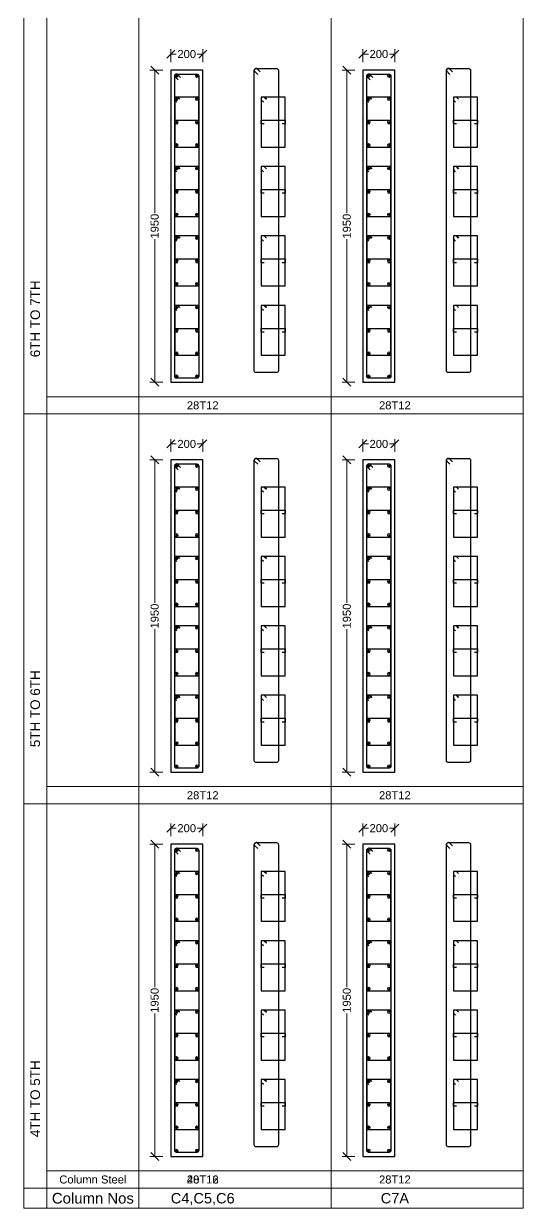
# Model space of a CAD drawing. Header units: inches. Extents: x 332 to 524, y 371 to 463.
# Drawn here: x 413.07 to 416.19, y 403.16 to 410.55 of the extents above; entities that cross this region are included whole.
import ezdxf
from ezdxf.enums import TextEntityAlignment as Align

# ---------------------------------------------------------------- set-up
doc = ezdxf.new("R2010")
doc.units = ezdxf.units.IN
doc.header["$MEASUREMENT"] = 0
for name, color, linetype, lineweight in [('12', 7, 'Continuous', 13), ('Column', 1, 'Continuous', 30), ('S-SHEET', 8, 'Continuous', 0)]:
    doc.layers.add(name, color=color, linetype=linetype, lineweight=lineweight)
for name, color, linetype in [('Bar', 7, 'Continuous'), ('Cover', 25, 'Continuous'), ('Dim', 7, 'Continuous'), ('Links', 4, 'Continuous'), ('Text', 7, 'Continuous')]:
    doc.layers.add(name, color=color, linetype=linetype)
doc.styles.add('Rcad', font='arial.ttf')

# ---------------------------------------------------------------- blocks, each defined once
blk = doc.blocks.new('_Oblique')
at = {"color": 0, "linetype": 'ByBlock', "lineweight": -2}
blk.add_line((-0.5, -0.5), (0.5, 0.5), dxfattribs=at)
blk = doc.blocks.new('12')
at = {"layer": '12'}
for p, q in [((-0.5, 0), (-0.13, 0)), ((0, 0.5), (0, 0.13)), ((0.13, 0), (0.5, 0)), ((0, -0.13), (0, -0.5))]:
    blk.add_line(p, q, dxfattribs=at)
for radius in [0.5, 0.13]:
    blk.add_circle((0, 0), radius, dxfattribs=at)

msp = doc.modelspace()

# ---------------------------------------------------------------- linework, layer by layer
at = {"layer": 'Column', "elevation": 2510.4241}
for points in [[(413.9919, 408.3145), (414.1919, 408.3145), (414.1919, 410.2645), (413.9919, 410.2645)], [(415.1919, 408.3145), (415.3919, 408.3145), (415.3919, 410.2645), (415.1919, 410.2645)], [(413.9919, 405.8792), (414.1919, 405.8792), (414.1919, 407.8292), (413.9919, 407.8292)], [(415.1919, 405.8792), (415.3919, 405.8792), (415.3919, 407.8292), (415.1919, 407.8292)], [(413.9919, 403.479), (414.1919, 403.479), (414.1919, 405.429), (413.9919, 405.429)], [(415.1919, 403.479), (415.3919, 403.479), (415.3919, 405.429), (415.1919, 405.429)]]:
    msp.add_lwpolyline(points, close=True, dxfattribs=at)
at = {"layer": 'Cover', "elevation": 2510.4241}
for points in [[(414.0286, 410.2395), (414.1552, 410.2395, -0.414214), (414.1669, 410.2278), (414.1669, 408.3512, -0.414214), (414.1552, 408.3395), (414.0286, 408.3395, -0.414214), (414.0169, 408.3512), (414.0169, 410.2278, -0.414214), (414.0286, 410.2395), (414.0327, 410.2395), (414.0538, 410.2186), (414.0327, 410.2395), (414.0286, 410.2395, 0.414214), (414.0169, 410.2278), (414.0169, 410.2237), (414.0379, 410.2027)], [(414.5258, 410.2746), (414.6524, 410.2746, -0.414214), (414.6641, 410.2629), (414.6641, 408.3863, -0.414214), (414.6524, 408.3746), (414.5258, 408.3746, -0.414214), (414.5141, 408.3863), (414.5141, 410.2629, -0.414214), (414.5258, 410.2746), (414.5299, 410.2746), (414.551, 410.2537), (414.5299, 410.2746), (414.5258, 410.2746, 0.414214), (414.5141, 410.2629), (414.5141, 410.2588), (414.5351, 410.2378)], [(415.2286, 410.2395), (415.3552, 410.2395, -0.414214), (415.3669, 410.2278), (415.3669, 408.3512, -0.414214), (415.3552, 408.3395), (415.2286, 408.3395, -0.414214), (415.2169, 408.3512), (415.2169, 410.2278, -0.414214), (415.2286, 410.2395), (415.2327, 410.2395), (415.2538, 410.2186), (415.2327, 410.2395), (415.2286, 410.2395, 0.414214), (415.2169, 410.2278), (415.2169, 410.2237), (415.2379, 410.2027)], [(415.7258, 410.2746), (415.8524, 410.2746, -0.414214), (415.8641, 410.2629), (415.8641, 408.3863, -0.414214), (415.8524, 408.3746), (415.7258, 408.3746, -0.414214), (415.7141, 408.3863), (415.7141, 410.2629, -0.414214), (415.7258, 410.2746), (415.7299, 410.2746), (415.751, 410.2537), (415.7299, 410.2746), (415.7258, 410.2746, 0.414214), (415.7141, 410.2629), (415.7141, 410.2588), (415.7351, 410.2378)], [(414.0286, 407.8042), (414.1552, 407.8042, -0.414214), (414.1669, 407.7925), (414.1669, 405.9159, -0.414214), (414.1552, 405.9042), (414.0286, 405.9042, -0.414214), (414.0169, 405.9159), (414.0169, 407.7925, -0.414214), (414.0286, 407.8042), (414.0327, 407.8042), (414.0538, 407.7832), (414.0327, 407.8042), (414.0286, 407.8042, 0.414214), (414.0169, 407.7925), (414.0169, 407.7883), (414.0379, 407.7674)], [(414.5258, 407.8393), (414.6524, 407.8393, -0.414214), (414.6641, 407.8276), (414.6641, 405.951, -0.414214), (414.6524, 405.9393), (414.5258, 405.9393, -0.414214), (414.5141, 405.951), (414.5141, 407.8276, -0.414214), (414.5258, 407.8393), (414.5299, 407.8393), (414.551, 407.8183), (414.5299, 407.8393), (414.5258, 407.8393, 0.414214), (414.5141, 407.8276), (414.5141, 407.8234), (414.5351, 407.8025)], [(415.2286, 407.8042), (415.3552, 407.8042, -0.414214), (415.3669, 407.7925), (415.3669, 405.9159, -0.414214), (415.3552, 405.9042), (415.2286, 405.9042, -0.414214), (415.2169, 405.9159), (415.2169, 407.7925, -0.414214), (415.2286, 407.8042), (415.2327, 407.8042), (415.2538, 407.7832), (415.2327, 407.8042), (415.2286, 407.8042, 0.414214), (415.2169, 407.7925), (415.2169, 407.7883), (415.2379, 407.7674)], [(415.7258, 407.8393), (415.8524, 407.8393, -0.414214), (415.8641, 407.8276), (415.8641, 405.951, -0.414214), (415.8524, 405.9393), (415.7258, 405.9393, -0.414214), (415.7141, 405.951), (415.7141, 407.8276, -0.414214), (415.7258, 407.8393), (415.7299, 407.8393), (415.751, 407.8183), (415.7299, 407.8393), (415.7258, 407.8393, 0.414214), (415.7141, 407.8276), (415.7141, 407.8234), (415.7351, 407.8025)], [(414.0286, 405.404), (414.1552, 405.404, -0.414214), (414.1669, 405.3923), (414.1669, 403.5157, -0.414214), (414.1552, 403.504), (414.0286, 403.504, -0.414214), (414.0169, 403.5157), (414.0169, 405.3923, -0.414214), (414.0286, 405.404), (414.0327, 405.404), (414.0538, 405.3831), (414.0327, 405.404), (414.0286, 405.404, 0.414214), (414.0169, 405.3923), (414.0169, 405.3882), (414.0379, 405.3673)], [(414.5258, 405.4391), (414.6524, 405.4391, -0.414214), (414.6641, 405.4274), (414.6641, 403.5508, -0.414214), (414.6524, 403.5391), (414.5258, 403.5391, -0.414214), (414.5141, 403.5508), (414.5141, 405.4274, -0.414214), (414.5258, 405.4391), (414.5299, 405.4391), (414.551, 405.4182), (414.5299, 405.4391), (414.5258, 405.4391, 0.414214), (414.5141, 405.4274), (414.5141, 405.4233), (414.5351, 405.4024)], [(415.2286, 405.404), (415.3552, 405.404, -0.414214), (415.3669, 405.3923), (415.3669, 403.5157, -0.414214), (415.3552, 403.504), (415.2286, 403.504, -0.414214), (415.2169, 403.5157), (415.2169, 405.3923, -0.414214), (415.2286, 405.404), (415.2327, 405.404), (415.2538, 405.3831), (415.2327, 405.404), (415.2286, 405.404, 0.414214), (415.2169, 405.3923), (415.2169, 405.3882), (415.2379, 405.3673)], [(415.7258, 405.4391), (415.8524, 405.4391, -0.414214), (415.8641, 405.4274), (415.8641, 403.5508, -0.414214), (415.8524, 403.5391), (415.7258, 403.5391, -0.414214), (415.7141, 403.5508), (415.7141, 405.4274, -0.414214), (415.7258, 405.4391), (415.7299, 405.4391), (415.751, 405.4182), (415.7299, 405.4391), (415.7258, 405.4391, 0.414214), (415.7141, 405.4274), (415.7141, 405.4233), (415.7351, 405.4024)]]:
    msp.add_lwpolyline(points, format="xyb", dxfattribs=at)
at = {"layer": 'Dim', "lineweight": 13}
for p, q in [((413.9919, 410.3145, 2510.4241), (413.9919, 410.3945, 2510.4241)), ((413.9919, 410.3645, 2510.4241), (414.0264, 410.3645, 2510.4241)), ((414.1919, 410.3645, 2510.4241), (414.1574, 410.3645, 2510.4241)), ((414.1919, 410.3145, 2510.4241), (414.1919, 410.3945, 2510.4241)), ((415.1919, 410.3145, 2510.4241), (415.1919, 410.3945, 2510.4241)), ((415.1919, 410.3645, 2510.4241), (415.2264, 410.3645, 2510.4241)), ((415.3919, 410.3645, 2510.4241), (415.3574, 410.3645, 2510.4241)), ((415.3919, 410.3145, 2510.4241), (415.3919, 410.3945, 2510.4241)), ((413.9419, 410.2645, 2510.4241), (413.8619, 410.2645, 2510.4241)), ((413.8919, 410.2645, 2510.4241), (413.8919, 409.3717, 2510.4241)), ((415.1419, 410.2645, 2510.4241), (415.0619, 410.2645, 2510.4241)), ((415.0919, 410.2645, 2510.4241), (415.0919, 409.3717, 2510.4241)), ((413.8919, 408.3145, 2510.4241), (413.8919, 409.2074, 2510.4241)), ((415.0919, 408.3145, 2510.4241), (415.0919, 409.2074, 2510.4241)), ((413.9419, 408.3145, 2510.4241), (413.8619, 408.3145, 2510.4241)), ((415.1419, 408.3145, 2510.4241), (415.0619, 408.3145, 2510.4241)), ((413.9919, 407.8792, 2510.4241), (413.9919, 407.9592, 2510.4241)), ((413.9919, 407.9292, 2510.4241), (414.0264, 407.9292, 2510.4241)), ((414.1919, 407.9292, 2510.4241), (414.1574, 407.9292, 2510.4241)), ((414.1919, 407.8792, 2510.4241), (414.1919, 407.9592, 2510.4241)), ((415.1919, 407.8792, 2510.4241), (415.1919, 407.9592, 2510.4241)), ((415.1919, 407.9292, 2510.4241), (415.2264, 407.9292, 2510.4241)), ((415.3919, 407.9292, 2510.4241), (415.3574, 407.9292, 2510.4241)), ((415.3919, 407.8792, 2510.4241), (415.3919, 407.9592, 2510.4241)), ((413.9419, 407.8292, 2510.4241), (413.8619, 407.8292, 2510.4241)), ((413.8919, 407.8292, 2510.4241), (413.8919, 406.9363, 2510.4241)), ((415.1419, 407.8292, 2510.4241), (415.0619, 407.8292, 2510.4241)), ((415.0919, 407.8292, 2510.4241), (415.0919, 406.9363, 2510.4241)), ((413.8919, 405.8792, 2510.4241), (413.8919, 406.7721, 2510.4241)), ((415.0919, 405.8792, 2510.4241), (415.0919, 406.7721, 2510.4241)), ((413.9419, 405.8792, 2510.4241), (413.8619, 405.8792, 2510.4241)), ((415.1419, 405.8792, 2510.4241), (415.0619, 405.8792, 2510.4241)), ((413.9919, 405.479, 2510.4241), (413.9919, 405.559, 2510.4241)), ((414.1919, 405.479, 2510.4241), (414.1919, 405.559, 2510.4241)), ((415.1919, 405.479, 2510.4241), (415.1919, 405.559, 2510.4241)), ((415.3919, 405.479, 2510.4241), (415.3919, 405.559, 2510.4241)), ((413.9919, 405.529, 2510.4241), (414.0264, 405.529, 2510.4241)), ((414.1919, 405.529, 2510.4241), (414.1574, 405.529, 2510.4241)), ((415.1919, 405.529, 2510.4241), (415.2264, 405.529, 2510.4241)), ((415.3919, 405.529, 2510.4241), (415.3574, 405.529, 2510.4241)), ((413.9419, 405.429, 2510.4241), (413.8619, 405.429, 2510.4241)), ((413.8919, 405.429, 2510.4241), (413.8919, 404.5362, 2510.4241)), ((415.1419, 405.429, 2510.4241), (415.0619, 405.429, 2510.4241)), ((415.0919, 405.429, 2510.4241), (415.0919, 404.5362, 2510.4241)), ((413.8919, 403.479, 2510.4241), (413.8919, 404.3719, 2510.4241)), ((415.0919, 403.479, 2510.4241), (415.0919, 404.3719, 2510.4241)), ((413.9419, 403.479, 2510.4241), (413.8619, 403.479, 2510.4241)), ((415.1419, 403.479, 2510.4241), (415.0619, 403.479, 2510.4241))]:
    msp.add_line(p, q, dxfattribs=at)
at = {"layer": 'Links', "elevation": 2510.4241}
for points in [[(414.0302, 410.0632), (414.0169, 410.0764), (414.0169, 409.7831), (414.1669, 409.7831), (414.1669, 410.0951), (414.0356, 410.0951), (414.0489, 410.0819), (414.0356, 410.0951), (414.0169, 410.0951), (414.0169, 410.0764)], [(414.5705, 410.0632), (414.5572, 410.0764), (414.5572, 409.7831), (414.7072, 409.7831), (414.7072, 410.0951), (414.5759, 410.0951), (414.5892, 410.0819), (414.5759, 410.0951), (414.5572, 410.0951), (414.5572, 410.0764)], [(415.2302, 410.0632), (415.2169, 410.0764), (415.2169, 409.7831), (415.3669, 409.7831), (415.3669, 410.0951), (415.2356, 410.0951), (415.2489, 410.0819), (415.2356, 410.0951), (415.2169, 410.0951), (415.2169, 410.0764)], [(415.7705, 410.0632), (415.7572, 410.0764), (415.7572, 409.7831), (415.9072, 409.7831), (415.9072, 410.0951), (415.7759, 410.0951), (415.7892, 410.0819), (415.7759, 410.0951), (415.7572, 410.0951), (415.7572, 410.0764)], [(414.0302, 409.6298), (414.0169, 409.643), (414.0169, 409.3497), (414.1669, 409.3497), (414.1669, 409.6617), (414.0356, 409.6617), (414.0489, 409.6485), (414.0356, 409.6617), (414.0169, 409.6617), (414.0169, 409.643)], [(414.5705, 409.6298), (414.5572, 409.643), (414.5572, 409.3497), (414.7072, 409.3497), (414.7072, 409.6617), (414.5759, 409.6617), (414.5892, 409.6485), (414.5759, 409.6617), (414.5572, 409.6617), (414.5572, 409.643)], [(415.2302, 409.6298), (415.2169, 409.643), (415.2169, 409.3497), (415.3669, 409.3497), (415.3669, 409.6617), (415.2356, 409.6617), (415.2489, 409.6485), (415.2356, 409.6617), (415.2169, 409.6617), (415.2169, 409.643)], [(415.7705, 409.6298), (415.7572, 409.643), (415.7572, 409.3497), (415.9072, 409.3497), (415.9072, 409.6617), (415.7759, 409.6617), (415.7892, 409.6485), (415.7759, 409.6617), (415.7572, 409.6617), (415.7572, 409.643)], [(414.0302, 409.1964), (414.0169, 409.2096), (414.0169, 408.9164), (414.1669, 408.9164), (414.1669, 409.2283), (414.0356, 409.2283), (414.0489, 409.2151), (414.0356, 409.2283), (414.0169, 409.2283), (414.0169, 409.2096)], [(414.5705, 409.1964), (414.5572, 409.2096), (414.5572, 408.9164), (414.7072, 408.9164), (414.7072, 409.2283), (414.5759, 409.2283), (414.5892, 409.2151), (414.5759, 409.2283), (414.5572, 409.2283), (414.5572, 409.2096)], [(415.2302, 409.1964), (415.2169, 409.2096), (415.2169, 408.9164), (415.3669, 408.9164), (415.3669, 409.2283), (415.2356, 409.2283), (415.2489, 409.2151), (415.2356, 409.2283), (415.2169, 409.2283), (415.2169, 409.2096)], [(415.7705, 409.1964), (415.7572, 409.2096), (415.7572, 408.9164), (415.9072, 408.9164), (415.9072, 409.2283), (415.7759, 409.2283), (415.7892, 409.2151), (415.7759, 409.2283), (415.7572, 409.2283), (415.7572, 409.2096)], [(414.0302, 408.763), (414.0169, 408.7762), (414.0169, 408.483), (414.1669, 408.483), (414.1669, 408.7949), (414.0356, 408.7949), (414.0489, 408.7817), (414.0356, 408.7949), (414.0169, 408.7949), (414.0169, 408.7762)], [(414.5705, 408.763), (414.5572, 408.7762), (414.5572, 408.483), (414.7072, 408.483), (414.7072, 408.7949), (414.5759, 408.7949), (414.5892, 408.7817), (414.5759, 408.7949), (414.5572, 408.7949), (414.5572, 408.7762)], [(415.2302, 408.763), (415.2169, 408.7762), (415.2169, 408.483), (415.3669, 408.483), (415.3669, 408.7949), (415.2356, 408.7949), (415.2489, 408.7817), (415.2356, 408.7949), (415.2169, 408.7949), (415.2169, 408.7762)], [(415.7705, 408.763), (415.7572, 408.7762), (415.7572, 408.483), (415.9072, 408.483), (415.9072, 408.7949), (415.7759, 408.7949), (415.7892, 408.7817), (415.7759, 408.7949), (415.7572, 408.7949), (415.7572, 408.7762)], [(414.0302, 407.6278), (414.0169, 407.641), (414.0169, 407.3478), (414.1669, 407.3478), (414.1669, 407.6597), (414.0356, 407.6597), (414.0489, 407.6465), (414.0356, 407.6597), (414.0169, 407.6597), (414.0169, 407.641)], [(414.5705, 407.6278), (414.5572, 407.641), (414.5572, 407.3478), (414.7072, 407.3478), (414.7072, 407.6597), (414.5759, 407.6597), (414.5892, 407.6465), (414.5759, 407.6597), (414.5572, 407.6597), (414.5572, 407.641)], [(415.2302, 407.6278), (415.2169, 407.641), (415.2169, 407.3478), (415.3669, 407.3478), (415.3669, 407.6597), (415.2356, 407.6597), (415.2489, 407.6465), (415.2356, 407.6597), (415.2169, 407.6597), (415.2169, 407.641)], [(415.7705, 407.6278), (415.7572, 407.641), (415.7572, 407.3478), (415.9072, 407.3478), (415.9072, 407.6597), (415.7759, 407.6597), (415.7892, 407.6465), (415.7759, 407.6597), (415.7572, 407.6597), (415.7572, 407.641)], [(414.0302, 407.1944), (414.0169, 407.2076), (414.0169, 406.9144), (414.1669, 406.9144), (414.1669, 407.2263), (414.0356, 407.2263), (414.0489, 407.2131), (414.0356, 407.2263), (414.0169, 407.2263), (414.0169, 407.2076)], [(414.5705, 407.1944), (414.5572, 407.2076), (414.5572, 406.9144), (414.7072, 406.9144), (414.7072, 407.2263), (414.5759, 407.2263), (414.5892, 407.2131), (414.5759, 407.2263), (414.5572, 407.2263), (414.5572, 407.2076)], [(415.2302, 407.1944), (415.2169, 407.2076), (415.2169, 406.9144), (415.3669, 406.9144), (415.3669, 407.2263), (415.2356, 407.2263), (415.2489, 407.2131), (415.2356, 407.2263), (415.2169, 407.2263), (415.2169, 407.2076)], [(415.7705, 407.1944), (415.7572, 407.2076), (415.7572, 406.9144), (415.9072, 406.9144), (415.9072, 407.2263), (415.7759, 407.2263), (415.7892, 407.2131), (415.7759, 407.2263), (415.7572, 407.2263), (415.7572, 407.2076)], [(414.0302, 406.761), (414.0169, 406.7742), (414.0169, 406.481), (414.1669, 406.481), (414.1669, 406.7929), (414.0356, 406.7929), (414.0489, 406.7797), (414.0356, 406.7929), (414.0169, 406.7929), (414.0169, 406.7742)], [(414.5705, 406.761), (414.5572, 406.7742), (414.5572, 406.481), (414.7072, 406.481), (414.7072, 406.7929), (414.5759, 406.7929), (414.5892, 406.7797), (414.5759, 406.7929), (414.5572, 406.7929), (414.5572, 406.7742)], [(415.2302, 406.761), (415.2169, 406.7742), (415.2169, 406.481), (415.3669, 406.481), (415.3669, 406.7929), (415.2356, 406.7929), (415.2489, 406.7797), (415.2356, 406.7929), (415.2169, 406.7929), (415.2169, 406.7742)], [(415.7705, 406.761), (415.7572, 406.7742), (415.7572, 406.481), (415.9072, 406.481), (415.9072, 406.7929), (415.7759, 406.7929), (415.7892, 406.7797), (415.7759, 406.7929), (415.7572, 406.7929), (415.7572, 406.7742)], [(414.0302, 406.3276), (414.0169, 406.3408), (414.0169, 406.0476), (414.1669, 406.0476), (414.1669, 406.3596), (414.0356, 406.3596), (414.0489, 406.3464), (414.0356, 406.3596), (414.0169, 406.3596), (414.0169, 406.3408)], [(414.5705, 406.3276), (414.5572, 406.3408), (414.5572, 406.0476), (414.7072, 406.0476), (414.7072, 406.3596), (414.5759, 406.3596), (414.5892, 406.3464), (414.5759, 406.3596), (414.5572, 406.3596), (414.5572, 406.3408)], [(415.2302, 406.3276), (415.2169, 406.3408), (415.2169, 406.0476), (415.3669, 406.0476), (415.3669, 406.3596), (415.2356, 406.3596), (415.2489, 406.3464), (415.2356, 406.3596), (415.2169, 406.3596), (415.2169, 406.3408)], [(415.7705, 406.3276), (415.7572, 406.3408), (415.7572, 406.0476), (415.9072, 406.0476), (415.9072, 406.3596), (415.7759, 406.3596), (415.7892, 406.3464), (415.7759, 406.3596), (415.7572, 406.3596), (415.7572, 406.3408)], [(414.0302, 405.2277), (414.0169, 405.2409), (414.0169, 404.9476), (414.1669, 404.9476), (414.1669, 405.2596), (414.0356, 405.2596), (414.0489, 405.2464), (414.0356, 405.2596), (414.0169, 405.2596), (414.0169, 405.2409)], [(414.5705, 405.2277), (414.5572, 405.2409), (414.5572, 404.9476), (414.7072, 404.9476), (414.7072, 405.2596), (414.5759, 405.2596), (414.5892, 405.2464), (414.5759, 405.2596), (414.5572, 405.2596), (414.5572, 405.2409)], [(415.2302, 405.2277), (415.2169, 405.2409), (415.2169, 404.9476), (415.3669, 404.9476), (415.3669, 405.2596), (415.2356, 405.2596), (415.2489, 405.2464), (415.2356, 405.2596), (415.2169, 405.2596), (415.2169, 405.2409)], [(415.7705, 405.2277), (415.7572, 405.2409), (415.7572, 404.9476), (415.9072, 404.9476), (415.9072, 405.2596), (415.7759, 405.2596), (415.7892, 405.2464), (415.7759, 405.2596), (415.7572, 405.2596), (415.7572, 405.2409)], [(414.0302, 404.7943), (414.0169, 404.8075), (414.0169, 404.5142), (414.1669, 404.5142), (414.1669, 404.8262), (414.0356, 404.8262), (414.0489, 404.813), (414.0356, 404.8262), (414.0169, 404.8262), (414.0169, 404.8075)], [(414.5705, 404.7943), (414.5572, 404.8075), (414.5572, 404.5142), (414.7072, 404.5142), (414.7072, 404.8262), (414.5759, 404.8262), (414.5892, 404.813), (414.5759, 404.8262), (414.5572, 404.8262), (414.5572, 404.8075)], [(415.2302, 404.7943), (415.2169, 404.8075), (415.2169, 404.5142), (415.3669, 404.5142), (415.3669, 404.8262), (415.2356, 404.8262), (415.2489, 404.813), (415.2356, 404.8262), (415.2169, 404.8262), (415.2169, 404.8075)], [(415.7705, 404.7943), (415.7572, 404.8075), (415.7572, 404.5142), (415.9072, 404.5142), (415.9072, 404.8262), (415.7759, 404.8262), (415.7892, 404.813), (415.7759, 404.8262), (415.7572, 404.8262), (415.7572, 404.8075)], [(414.0302, 404.3609), (414.0169, 404.3741), (414.0169, 404.0809), (414.1669, 404.0809), (414.1669, 404.3928), (414.0356, 404.3928), (414.0489, 404.3796), (414.0356, 404.3928), (414.0169, 404.3928), (414.0169, 404.3741)], [(414.5705, 404.3609), (414.5572, 404.3741), (414.5572, 404.0809), (414.7072, 404.0809), (414.7072, 404.3928), (414.5759, 404.3928), (414.5892, 404.3796), (414.5759, 404.3928), (414.5572, 404.3928), (414.5572, 404.3741)], [(415.2302, 404.3609), (415.2169, 404.3741), (415.2169, 404.0809), (415.3669, 404.0809), (415.3669, 404.3928), (415.2356, 404.3928), (415.2489, 404.3796), (415.2356, 404.3928), (415.2169, 404.3928), (415.2169, 404.3741)], [(415.7705, 404.3609), (415.7572, 404.3741), (415.7572, 404.0809), (415.9072, 404.0809), (415.9072, 404.3928), (415.7759, 404.3928), (415.7892, 404.3796), (415.7759, 404.3928), (415.7572, 404.3928), (415.7572, 404.3741)], [(414.0302, 403.9275), (414.0169, 403.9407), (414.0169, 403.6475), (414.1669, 403.6475), (414.1669, 403.9594), (414.0356, 403.9594), (414.0489, 403.9462), (414.0356, 403.9594), (414.0169, 403.9594), (414.0169, 403.9407)], [(414.5705, 403.9275), (414.5572, 403.9407), (414.5572, 403.6475), (414.7072, 403.6475), (414.7072, 403.9594), (414.5759, 403.9594), (414.5892, 403.9462), (414.5759, 403.9594), (414.5572, 403.9594), (414.5572, 403.9407)], [(415.2302, 403.9275), (415.2169, 403.9407), (415.2169, 403.6475), (415.3669, 403.6475), (415.3669, 403.9594), (415.2356, 403.9594), (415.2489, 403.9462), (415.2356, 403.9594), (415.2169, 403.9594), (415.2169, 403.9407)], [(415.7705, 403.9275), (415.7572, 403.9407), (415.7572, 403.6475), (415.9072, 403.6475), (415.9072, 403.9594), (415.7759, 403.9594), (415.7892, 403.9462), (415.7759, 403.9594), (415.7572, 403.9594), (415.7572, 403.9407)]]:
    msp.add_lwpolyline(points, dxfattribs=at)
at = {"layer": 'Links', "color": 6, "elevation": 2510.4241}
for points in [[(414.0356, 409.9281), (414.0169, 409.9281), (414.0169, 409.9515), (414.1669, 409.9515), (414.1669, 409.9515), (414.1669, 409.9281), (414.1482, 409.9281)], [(414.5759, 409.9281), (414.5572, 409.9281), (414.5572, 409.9515), (414.7072, 409.9515), (414.7072, 409.9515), (414.7072, 409.9281), (414.6885, 409.9281)], [(415.2356, 409.9281), (415.2169, 409.9281), (415.2169, 409.9515), (415.3669, 409.9515), (415.3669, 409.9515), (415.3669, 409.9281), (415.3482, 409.9281)], [(415.7759, 409.9281), (415.7572, 409.9281), (415.7572, 409.9515), (415.9072, 409.9515), (415.9072, 409.9515), (415.9072, 409.9281), (415.8885, 409.9281)], [(414.0356, 409.4947), (414.0169, 409.4947), (414.0169, 409.5181), (414.1669, 409.5181), (414.1669, 409.5181), (414.1669, 409.4947), (414.1482, 409.4947)], [(414.5759, 409.4947), (414.5572, 409.4947), (414.5572, 409.5181), (414.7072, 409.5181), (414.7072, 409.5181), (414.7072, 409.4947), (414.6885, 409.4947)], [(415.2356, 409.4947), (415.2169, 409.4947), (415.2169, 409.5181), (415.3669, 409.5181), (415.3669, 409.5181), (415.3669, 409.4947), (415.3482, 409.4947)], [(415.7759, 409.4947), (415.7572, 409.4947), (415.7572, 409.5181), (415.9072, 409.5181), (415.9072, 409.5181), (415.9072, 409.4947), (415.8885, 409.4947)], [(414.0356, 409.0613), (414.0169, 409.0613), (414.0169, 409.0847), (414.1669, 409.0847), (414.1669, 409.0847), (414.1669, 409.0613), (414.1482, 409.0613)], [(414.5759, 409.0613), (414.5572, 409.0613), (414.5572, 409.0847), (414.7072, 409.0847), (414.7072, 409.0847), (414.7072, 409.0613), (414.6885, 409.0613)], [(415.2356, 409.0613), (415.2169, 409.0613), (415.2169, 409.0847), (415.3669, 409.0847), (415.3669, 409.0847), (415.3669, 409.0613), (415.3482, 409.0613)], [(415.7759, 409.0613), (415.7572, 409.0613), (415.7572, 409.0847), (415.9072, 409.0847), (415.9072, 409.0847), (415.9072, 409.0613), (415.8885, 409.0613)], [(414.0356, 408.6279), (414.0169, 408.6279), (414.0169, 408.6513), (414.1669, 408.6513), (414.1669, 408.6513), (414.1669, 408.6279), (414.1482, 408.6279)], [(414.5759, 408.6279), (414.5572, 408.6279), (414.5572, 408.6513), (414.7072, 408.6513), (414.7072, 408.6513), (414.7072, 408.6279), (414.6885, 408.6279)], [(415.2356, 408.6279), (415.2169, 408.6279), (415.2169, 408.6513), (415.3669, 408.6513), (415.3669, 408.6513), (415.3669, 408.6279), (415.3482, 408.6279)], [(415.7759, 408.6279), (415.7572, 408.6279), (415.7572, 408.6513), (415.9072, 408.6513), (415.9072, 408.6513), (415.9072, 408.6279), (415.8885, 408.6279)], [(414.0356, 407.4927), (414.0169, 407.4927), (414.0169, 407.5161), (414.1669, 407.5161), (414.1669, 407.5161), (414.1669, 407.4927), (414.1482, 407.4927)], [(414.5759, 407.4927), (414.5572, 407.4927), (414.5572, 407.5161), (414.7072, 407.5161), (414.7072, 407.5161), (414.7072, 407.4927), (414.6885, 407.4927)], [(415.2356, 407.4927), (415.2169, 407.4927), (415.2169, 407.5161), (415.3669, 407.5161), (415.3669, 407.5161), (415.3669, 407.4927), (415.3482, 407.4927)], [(415.7759, 407.4927), (415.7572, 407.4927), (415.7572, 407.5161), (415.9072, 407.5161), (415.9072, 407.5161), (415.9072, 407.4927), (415.8885, 407.4927)], [(414.0356, 407.0593), (414.0169, 407.0593), (414.0169, 407.0827), (414.1669, 407.0827), (414.1669, 407.0827), (414.1669, 407.0593), (414.1482, 407.0593)], [(414.5759, 407.0593), (414.5572, 407.0593), (414.5572, 407.0827), (414.7072, 407.0827), (414.7072, 407.0827), (414.7072, 407.0593), (414.6885, 407.0593)], [(415.2356, 407.0593), (415.2169, 407.0593), (415.2169, 407.0827), (415.3669, 407.0827), (415.3669, 407.0827), (415.3669, 407.0593), (415.3482, 407.0593)], [(415.7759, 407.0593), (415.7572, 407.0593), (415.7572, 407.0827), (415.9072, 407.0827), (415.9072, 407.0827), (415.9072, 407.0593), (415.8885, 407.0593)], [(414.0356, 406.6259), (414.0169, 406.6259), (414.0169, 406.6493), (414.1669, 406.6493), (414.1669, 406.6493), (414.1669, 406.6259), (414.1482, 406.6259)], [(414.5759, 406.6259), (414.5572, 406.6259), (414.5572, 406.6493), (414.7072, 406.6493), (414.7072, 406.6493), (414.7072, 406.6259), (414.6885, 406.6259)], [(415.2356, 406.6259), (415.2169, 406.6259), (415.2169, 406.6493), (415.3669, 406.6493), (415.3669, 406.6493), (415.3669, 406.6259), (415.3482, 406.6259)], [(415.7759, 406.6259), (415.7572, 406.6259), (415.7572, 406.6493), (415.9072, 406.6493), (415.9072, 406.6493), (415.9072, 406.6259), (415.8885, 406.6259)], [(414.0356, 406.1925), (414.0169, 406.1925), (414.0169, 406.2159), (414.1669, 406.2159), (414.1669, 406.2159), (414.1669, 406.1925), (414.1482, 406.1925)], [(414.5759, 406.1925), (414.5572, 406.1925), (414.5572, 406.2159), (414.7072, 406.2159), (414.7072, 406.2159), (414.7072, 406.1925), (414.6885, 406.1925)], [(415.2356, 406.1925), (415.2169, 406.1925), (415.2169, 406.2159), (415.3669, 406.2159), (415.3669, 406.2159), (415.3669, 406.1925), (415.3482, 406.1925)], [(415.7759, 406.1925), (415.7572, 406.1925), (415.7572, 406.2159), (415.9072, 406.2159), (415.9072, 406.2159), (415.9072, 406.1925), (415.8885, 406.1925)], [(414.0356, 405.0926), (414.0169, 405.0926), (414.0169, 405.116), (414.1669, 405.116), (414.1669, 405.116), (414.1669, 405.0926), (414.1482, 405.0926)], [(414.5759, 405.0926), (414.5572, 405.0926), (414.5572, 405.116), (414.7072, 405.116), (414.7072, 405.116), (414.7072, 405.0926), (414.6885, 405.0926)], [(415.2356, 405.0926), (415.2169, 405.0926), (415.2169, 405.116), (415.3669, 405.116), (415.3669, 405.116), (415.3669, 405.0926), (415.3482, 405.0926)], [(415.7759, 405.0926), (415.7572, 405.0926), (415.7572, 405.116), (415.9072, 405.116), (415.9072, 405.116), (415.9072, 405.0926), (415.8885, 405.0926)], [(414.0356, 404.6592), (414.0169, 404.6592), (414.0169, 404.6826), (414.1669, 404.6826), (414.1669, 404.6826), (414.1669, 404.6592), (414.1482, 404.6592)], [(414.5759, 404.6592), (414.5572, 404.6592), (414.5572, 404.6826), (414.7072, 404.6826), (414.7072, 404.6826), (414.7072, 404.6592), (414.6885, 404.6592)], [(415.2356, 404.6592), (415.2169, 404.6592), (415.2169, 404.6826), (415.3669, 404.6826), (415.3669, 404.6826), (415.3669, 404.6592), (415.3482, 404.6592)], [(415.7759, 404.6592), (415.7572, 404.6592), (415.7572, 404.6826), (415.9072, 404.6826), (415.9072, 404.6826), (415.9072, 404.6592), (415.8885, 404.6592)], [(414.0356, 404.2258), (414.0169, 404.2258), (414.0169, 404.2492), (414.1669, 404.2492), (414.1669, 404.2492), (414.1669, 404.2258), (414.1482, 404.2258)], [(414.5759, 404.2258), (414.5572, 404.2258), (414.5572, 404.2492), (414.7072, 404.2492), (414.7072, 404.2492), (414.7072, 404.2258), (414.6885, 404.2258)], [(415.2356, 404.2258), (415.2169, 404.2258), (415.2169, 404.2492), (415.3669, 404.2492), (415.3669, 404.2492), (415.3669, 404.2258), (415.3482, 404.2258)], [(415.7759, 404.2258), (415.7572, 404.2258), (415.7572, 404.2492), (415.9072, 404.2492), (415.9072, 404.2492), (415.9072, 404.2258), (415.8885, 404.2258)], [(414.0356, 403.7924), (414.0169, 403.7924), (414.0169, 403.8158), (414.1669, 403.8158), (414.1669, 403.8158), (414.1669, 403.7924), (414.1482, 403.7924)], [(414.5759, 403.7924), (414.5572, 403.7924), (414.5572, 403.8158), (414.7072, 403.8158), (414.7072, 403.8158), (414.7072, 403.7924), (414.6885, 403.7924)], [(415.2356, 403.7924), (415.2169, 403.7924), (415.2169, 403.8158), (415.3669, 403.8158), (415.3669, 403.8158), (415.3669, 403.7924), (415.3482, 403.7924)], [(415.7759, 403.7924), (415.7572, 403.7924), (415.7572, 403.8158), (415.9072, 403.8158), (415.9072, 403.8158), (415.9072, 403.7924), (415.8885, 403.7924)]]:
    msp.add_lwpolyline(points, dxfattribs=at)
at = {"layer": 'S-SHEET'}
for p, q in [((413.0739, 415.48, 2510.4241), (413.0739, 403.155, 2510.4241)), ((413.2179, 403.155, 2510.4241), (413.2179, 415.48, 2510.4241)), ((413.7939, 403.155, 2510.4241), (413.7939, 415.48, 2510.4241)), ((414.9939, 403.155, 2510.4241), (414.9939, 415.48, 2510.4241)), ((414.9939, 403.155, 2510.4241), (414.9939, 415.48, 2510.4241)), ((416.1939, 403.155, 2510.4241), (416.1939, 415.48, 2510.4241)), ((413.2179, 408.2245, 2510.4241), (414.9939, 408.2245, 2510.4241)), ((414.9939, 408.2245, 2510.4241), (416.1939, 408.2245, 2510.4241)), ((414.9939, 408.2245, 2510.4241), (414.9939, 408.2245, 2510.4241)), ((413.0739, 408.1165, 2510.4241), (414.9939, 408.1165, 2510.4241)), ((413.0739, 408.1165, 2510.4241), (416.1939, 408.1165, 2510.4241)), ((414.9939, 408.1165, 2510.4241), (414.9939, 408.1165, 2510.4241)), ((414.9939, 408.1165, 2510.4241), (416.1939, 408.1165, 2510.4241)), ((413.7939, 403.155, 2510.4241), (413.7939, 407.08, 2510.4241)), ((413.2179, 405.7892, 2510.4241), (414.9939, 405.7892, 2510.4241)), ((414.9939, 405.7892, 2510.4241), (416.1939, 405.7892, 2510.4241)), ((414.9939, 405.7892, 2510.4241), (414.9939, 405.7892, 2510.4241)), ((413.0739, 405.6812, 2510.4241), (416.1939, 405.6812, 2510.4241)), ((413.7939, 403.389, 2510.4241), (413.2179, 403.389, 2510.4241)), ((413.2179, 403.389, 2510.4241), (414.9939, 403.389, 2510.4241)), ((413.7939, 403.389, 2510.4241), (414.9939, 403.389, 2510.4241)), ((414.9939, 403.389, 2510.4241), (414.9939, 403.389, 2510.4241)), ((414.9939, 403.389, 2510.4241), (415.4179, 403.389, 2510.4241)), ((414.9939, 403.389, 2510.4241), (416.1939, 403.389, 2510.4241)), ((414.9939, 403.389, 2510.4241), (415.4179, 403.389, 2510.4241)), ((414.9939, 403.389, 2510.4241), (416.1939, 403.389, 2510.4241)), ((414.9939, 403.389, 2510.4241), (414.9939, 403.389, 2510.4241)), ((413.0739, 403.281, 2510.4241), (416.1939, 403.281, 2510.4241)), ((413.7939, 403.281, 2510.4241), (413.2179, 403.281, 2510.4241)), ((413.7939, 403.281, 2510.4241), (414.9939, 403.281, 2510.4241)), ((414.9939, 403.281, 2510.4241), (414.9939, 403.281, 2510.4241)), ((414.9939, 403.281, 2510.4241), (415.4179, 403.281, 2510.4241)), ((414.9939, 403.281, 2510.4241), (416.1939, 403.281, 2510.4241)), ((414.9939, 403.281, 2510.4241), (415.4179, 403.281, 2510.4241)), ((413.0739, 403.155, 2510.4241), (413.2179, 403.155, 2510.4241)), ((413.2179, 403.155, 2510.4241), (414.9939, 403.155, 2510.4241)), ((414.9939, 403.155, 2510.4241), (416.1939, 403.155, 2510.4241))]:
    msp.add_line(p, q, dxfattribs=at)

# ---------------------------------------------------------------- block references
at = {"layer": 'Bar', "xscale": 0.02, "yscale": 0.02, "zscale": 0.02}
for p in [(414.0279, 410.2285, 2510.4241), (414.1559, 410.2285, 2510.4241), (415.2279, 410.2285, 2510.4241), (415.3559, 410.2285, 2510.4241), (414.0279, 410.0841, 2510.4241), (414.1559, 410.0841, 2510.4241), (415.2279, 410.0841, 2510.4241), (415.3559, 410.0841, 2510.4241), (414.0279, 409.9396, 2510.4241), (414.1559, 409.9396, 2510.4241), (415.2279, 409.9396, 2510.4241), (415.3559, 409.9396, 2510.4241), (414.0279, 409.7952, 2510.4241), (414.1559, 409.7952, 2510.4241), (415.2279, 409.7952, 2510.4241), (415.3559, 409.7952, 2510.4241), (414.0279, 409.6507, 2510.4241), (414.1559, 409.6507, 2510.4241), (415.2279, 409.6507, 2510.4241), (415.3559, 409.6507, 2510.4241), (414.0279, 409.5062, 2510.4241), (414.1559, 409.5062, 2510.4241), (415.2279, 409.5062, 2510.4241), (415.3559, 409.5062, 2510.4241), (414.0279, 409.3618, 2510.4241), (414.1559, 409.3618, 2510.4241), (415.2279, 409.3618, 2510.4241), (415.3559, 409.3618, 2510.4241), (414.0279, 409.2173, 2510.4241), (414.1559, 409.2173, 2510.4241), (415.2279, 409.2173, 2510.4241), (415.3559, 409.2173, 2510.4241), (414.0279, 409.0728, 2510.4241), (414.1559, 409.0728, 2510.4241), (415.2279, 409.0728, 2510.4241), (415.3559, 409.0728, 2510.4241), (414.0279, 408.9284, 2510.4241), (414.1559, 408.9284, 2510.4241), (415.2279, 408.9284, 2510.4241), (415.3559, 408.9284, 2510.4241), (414.0279, 408.7839, 2510.4241), (414.1559, 408.7839, 2510.4241), (415.2279, 408.7839, 2510.4241), (415.3559, 408.7839, 2510.4241), (414.0279, 408.6395, 2510.4241), (414.1559, 408.6395, 2510.4241), (415.2279, 408.6395, 2510.4241), (415.3559, 408.6395, 2510.4241), (414.0279, 408.495, 2510.4241), (414.1559, 408.495, 2510.4241), (415.2279, 408.495, 2510.4241), (415.3559, 408.495, 2510.4241), (414.0279, 408.3505, 2510.4241), (414.1559, 408.3505, 2510.4241), (415.2279, 408.3505, 2510.4241), (415.3559, 408.3505, 2510.4241), (414.0279, 407.7932, 2510.4241), (414.1559, 407.7932, 2510.4241), (415.2279, 407.7932, 2510.4241), (415.3559, 407.7932, 2510.4241), (414.0279, 407.6487, 2510.4241), (414.1559, 407.6487, 2510.4241), (415.2279, 407.6487, 2510.4241), (415.3559, 407.6487, 2510.4241), (414.0279, 407.5043, 2510.4241), (414.1559, 407.5043, 2510.4241), (415.2279, 407.5043, 2510.4241), (415.3559, 407.5043, 2510.4241), (414.0279, 407.3598, 2510.4241), (414.1559, 407.3598, 2510.4241), (415.2279, 407.3598, 2510.4241), (415.3559, 407.3598, 2510.4241), (414.0279, 407.2153, 2510.4241), (414.1559, 407.2153, 2510.4241), (415.2279, 407.2153, 2510.4241), (415.3559, 407.2153, 2510.4241), (414.0279, 407.0709, 2510.4241), (414.1559, 407.0709, 2510.4241), (415.2279, 407.0709, 2510.4241), (415.3559, 407.0709, 2510.4241), (414.0279, 406.9264, 2510.4241), (414.1559, 406.9264, 2510.4241), (415.2279, 406.9264, 2510.4241), (415.3559, 406.9264, 2510.4241), (414.0279, 406.7819, 2510.4241), (414.1559, 406.7819, 2510.4241), (415.2279, 406.7819, 2510.4241), (415.3559, 406.7819, 2510.4241), (414.0279, 406.6375, 2510.4241), (414.1559, 406.6375, 2510.4241), (415.2279, 406.6375, 2510.4241), (415.3559, 406.6375, 2510.4241), (414.0279, 406.493, 2510.4241), (414.1559, 406.493, 2510.4241), (415.2279, 406.493, 2510.4241), (415.3559, 406.493, 2510.4241), (414.0279, 406.3486, 2510.4241), (414.1559, 406.3486, 2510.4241), (415.2279, 406.3486, 2510.4241), (415.3559, 406.3486, 2510.4241), (414.0279, 406.2041, 2510.4241), (414.1559, 406.2041, 2510.4241), (415.2279, 406.2041, 2510.4241), (415.3559, 406.2041, 2510.4241), (414.0279, 406.0596, 2510.4241), (414.1559, 406.0596, 2510.4241), (415.2279, 406.0596, 2510.4241), (415.3559, 406.0596, 2510.4241), (414.0279, 405.9152, 2510.4241), (414.1559, 405.9152, 2510.4241), (415.2279, 405.9152, 2510.4241), (415.3559, 405.9152, 2510.4241), (414.0279, 405.393, 2510.4241), (414.1559, 405.393, 2510.4241), (415.2279, 405.393, 2510.4241), (415.3559, 405.393, 2510.4241), (414.0279, 405.2486, 2510.4241), (414.1559, 405.2486, 2510.4241), (415.2279, 405.2486, 2510.4241), (415.3559, 405.2486, 2510.4241), (414.0279, 405.1041, 2510.4241), (414.1559, 405.1041, 2510.4241), (415.2279, 405.1041, 2510.4241), (415.3559, 405.1041, 2510.4241), (414.0279, 404.9597, 2510.4241), (414.1559, 404.9597, 2510.4241), (415.2279, 404.9597, 2510.4241), (415.3559, 404.9597, 2510.4241), (414.0279, 404.8152, 2510.4241), (414.1559, 404.8152, 2510.4241), (415.2279, 404.8152, 2510.4241), (415.3559, 404.8152, 2510.4241), (414.0279, 404.6707, 2510.4241), (414.1559, 404.6707, 2510.4241), (415.2279, 404.6707, 2510.4241), (415.3559, 404.6707, 2510.4241), (414.0279, 404.5263, 2510.4241), (414.1559, 404.5263, 2510.4241), (415.2279, 404.5263, 2510.4241), (415.3559, 404.5263, 2510.4241), (414.0279, 404.3818, 2510.4241), (414.1559, 404.3818, 2510.4241), (415.2279, 404.3818, 2510.4241), (415.3559, 404.3818, 2510.4241), (414.0279, 404.2374, 2510.4241), (414.1559, 404.2374, 2510.4241), (415.2279, 404.2374, 2510.4241), (415.3559, 404.2374, 2510.4241), (414.0279, 404.0929, 2510.4241), (414.1559, 404.0929, 2510.4241), (415.2279, 404.0929, 2510.4241), (415.3559, 404.0929, 2510.4241), (414.0279, 403.9484, 2510.4241), (414.1559, 403.9484, 2510.4241), (415.2279, 403.9484, 2510.4241), (415.3559, 403.9484, 2510.4241), (414.0279, 403.804, 2510.4241), (414.1559, 403.804, 2510.4241), (415.2279, 403.804, 2510.4241), (415.3559, 403.804, 2510.4241), (414.0279, 403.6595, 2510.4241), (414.1559, 403.6595, 2510.4241), (415.2279, 403.6595, 2510.4241), (415.3559, 403.6595, 2510.4241), (414.0279, 403.515, 2510.4241), (414.1559, 403.515, 2510.4241), (415.2279, 403.515, 2510.4241), (415.3559, 403.515, 2510.4241)]:
    msp.add_blockref('12', p, dxfattribs=at)
at = {"layer": 'Dim', "lineweight": 13, "xscale": 0.05, "yscale": 0.05, "zscale": 0.05}
for p, rotation in [((413.9919, 410.3645, 2510.4241), 180), ((415.1919, 410.3645, 2510.4241), 180), ((413.8919, 410.2645, 2510.4241), 90), ((415.0919, 410.2645, 2510.4241), 90), ((413.8919, 408.3145, 2510.4241), 270), ((415.0919, 408.3145, 2510.4241), 270), ((413.9919, 407.9292, 2510.4241), 180), ((415.1919, 407.9292, 2510.4241), 180), ((413.8919, 407.8292, 2510.4241), 90), ((415.0919, 407.8292, 2510.4241), 90), ((413.8919, 405.8792, 2510.4241), 270), ((415.0919, 405.8792, 2510.4241), 270), ((413.9919, 405.529, 2510.4241), 180), ((415.1919, 405.529, 2510.4241), 180), ((413.8919, 405.429, 2510.4241), 90), ((415.0919, 405.429, 2510.4241), 90), ((413.8919, 403.479, 2510.4241), 270), ((415.0919, 403.479, 2510.4241), 270)]:
    msp.add_blockref('_Oblique', p, dxfattribs=dict(at, rotation=rotation))
for p in [(414.1919, 410.3645, 2510.4241), (415.3919, 410.3645, 2510.4241), (414.1919, 407.9292, 2510.4241), (415.3919, 407.9292, 2510.4241), (414.1919, 405.529, 2510.4241), (415.3919, 405.529, 2510.4241)]:
    msp.add_blockref('_Oblique', p, dxfattribs=at)

# ---------------------------------------------------------------- texts
at = {"layer": 'Dim', "char_height": 0.05, "attachment_point": 5, "style": 'Rcad'}
for insert in [(414.0919, 410.3645, 2510.4241), (415.2919, 410.3645, 2510.4241), (414.0919, 407.9292, 2510.4241), (415.2919, 407.9292, 2510.4241), (414.0919, 405.529, 2510.4241), (415.2919, 405.529, 2510.4241)]:
    msp.add_mtext('\\A1;200', dxfattribs=dict(at, insert=insert))
at = {"layer": 'Dim', "char_height": 0.05, "attachment_point": 5, "rotation": 90, "style": 'Rcad'}
for insert in [(413.8919, 409.2895, 2510.4241), (415.0919, 409.2895, 2510.4241), (413.8919, 406.8542, 2510.4241), (415.0919, 406.8542, 2510.4241), (413.8919, 404.454, 2510.4241), (415.0919, 404.454, 2510.4241)]:
    msp.add_mtext('\\A1;1950', dxfattribs=dict(at, insert=insert))
at = {"layer": 'Text', "style": 'Rcad'}
for s, p in [('6TH TO 7TH', (413.1459, 408.7107, 2510.4241)), ('5TH TO 6TH', (413.1459, 406.2753, 2510.4241)), ('4TH TO 5TH', (413.1459, 403.8393, 2510.4241))]:
    msp.add_text(s, height=0.06, rotation=90, dxfattribs=at).set_placement(p, align=Align.MIDDLE_CENTER)
for s, height, p in [('28T12', 0.05, (414.1919, 408.1705, 2510.4241)), ('28T12', 0.05, (415.3919, 408.1705, 2510.4241)), ('28T12', 0.05, (414.1919, 405.7352, 2510.4241)), ('28T12', 0.05, (415.3919, 405.7352, 2510.4241)), ('Column Steel', 0.05, (413.5059, 403.335, 2510.4241)), ('40T16', 0.05, (414.1919, 403.335, 2510.4241)), ('28T12', 0.05, (414.1919, 403.335, 2510.4241)), ('28T12', 0.05, (415.3919, 403.335, 2510.4241)), ('Column Nos', 0.0666, (413.5059, 403.218, 2510.4241)), ('C4,C5,C6', 0.065, (414.1919, 403.218, 2510.4241)), ('C7A', 0.065, (415.3919, 403.218, 2510.4241))]:
    msp.add_text(s, height=height, dxfattribs=at).set_placement(p, align=Align.MIDDLE_CENTER)

doc.saveas('drawing.dxf')
